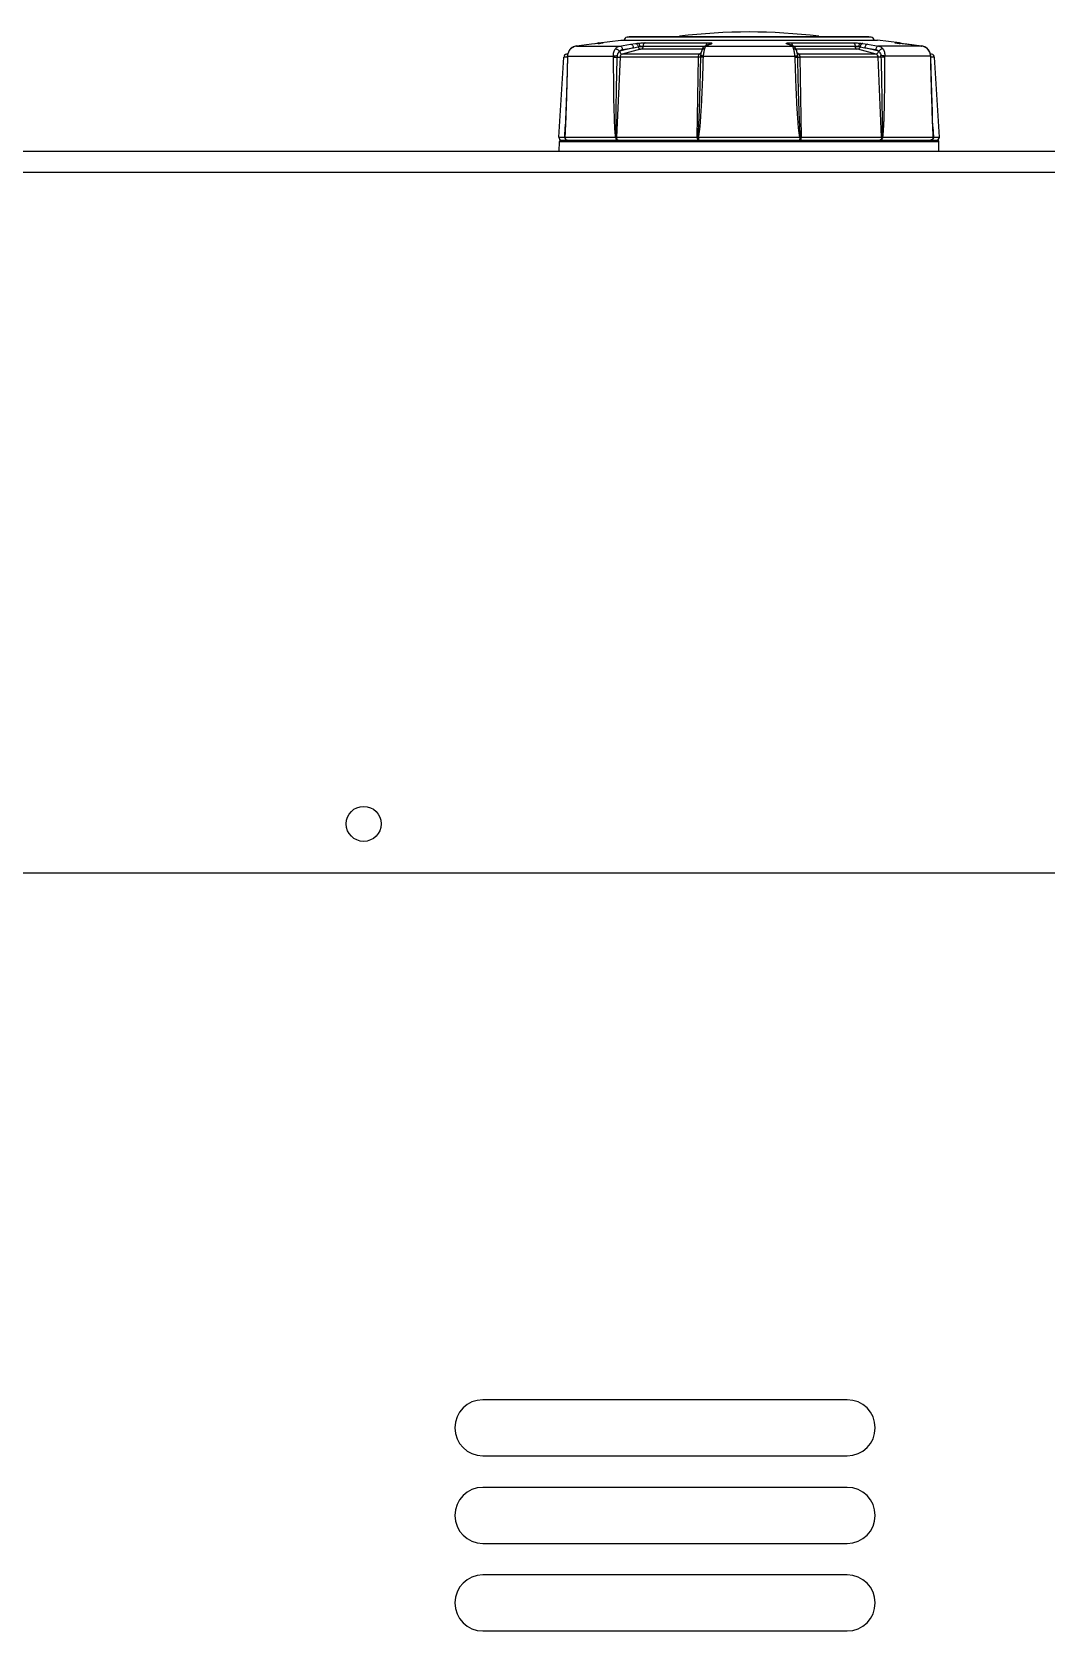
# Model space of a CAD drawing. Header units: millimetres. Extents: x -1686 to 4120, y -1850 to 2563.
# Drawn here: x 193 to 337.8, y 2313.5 to 2541.7 of the extents above; entities that cross this region are included whole.
import ezdxf

# ---------------------------------------------------------------- set-up
doc = ezdxf.new("R2010")
doc.units = ezdxf.units.MM
doc.header["$LTSCALE"] = 65.395
doc.layers.add('ASSI', color=7, linetype='CONTINUOUS')
doc.layers.add('GEOM', color=7, linetype='CONTINUOUS')

msp = doc.modelspace()

# ---------------------------------------------------------------- linework, layer by layer
at = {"layer": 'ASSI', "linetype": 'Continuous'}
for p, q in [((277.97, 2540.94), (278.28, 2540.98)), ((312.79, 2540.94), (312.48, 2540.98))]:
    msp.add_line(p, q, dxfattribs=at)
msp.add_circle((240.38, 2428.66), 2.5, dxfattribs=at)
msp.add_arc((295.38, 2461.68), 80, 82.8664, 97.1336, dxfattribs=at)
at = {"layer": 'GEOM', "linetype": 'Continuous'}
for p, q in [((273.92, 2540.14), (277.08, 2540.5)), ((277.08, 2540.5), (313.68, 2540.5)), ((312.79, 2540.94), (277.97, 2540.94)), ((278.28, 2540.98), (278.41, 2540.99)), ((312.48, 2540.98), (278.28, 2540.98)), ((312.35, 2540.99), (278.41, 2540.99)), ((312.48, 2540.98), (312.35, 2540.99)), ((316.84, 2540.14), (313.68, 2540.5)), ((268.23, 2526.68), (268.93, 2538.07)), ((269.44, 2538.07), (268.93, 2538.07)), ((269.34, 2538.53), (269.51, 2538.56)), ((269.5, 2538.53), (269.34, 2538.53)), ((269.45, 2538.1), (269.4, 2536.24)), ((269.46, 2538.07), (269.44, 2538.08)), ((269.45, 2538.27), (269.45, 2538.23)), ((269.47, 2538.25), (269.45, 2538.27)), ((269.45, 2538.23), (269.45, 2538.1)), ((269.47, 2538.25), (276.03, 2538.25)), ((269.9, 2539.26), (269.77, 2539.11)), ((270.12, 2539.45), (269.9, 2539.26)), ((269.92, 2539.27), (269.9, 2539.26)), ((270.3, 2539.53), (270.12, 2539.44)), ((272.89, 2539.93), (270.75, 2539.68)), ((272.89, 2539.93), (270.75, 2539.68)), ((270.75, 2539.68), (270.75, 2539.68)), ((270.75, 2539.68), (276.9, 2539.68)), ((273.93, 2540.05), (272.89, 2539.93)), ((273.83, 2540.03), (272.89, 2539.93)), ((272.89, 2539.93), (272.89, 2539.93)), ((273.83, 2540.03), (273.83, 2540.03)), ((273.92, 2540.14), (274.53, 2540.14)), ((274.17, 2540.08), (273.93, 2540.05)), ((274.26, 2540.09), (274.17, 2540.08)), ((274.25, 2540.09), (274.23, 2540.08)), ((274.25, 2540.09), (274.23, 2540.08)), ((274.47, 2540.12), (274.46, 2540.12)), ((274.47, 2540.12), (274.48, 2540.12)), ((276.96, 2538.07), (276.47, 2526.68)), ((276.9, 2539.68), (278.47, 2539.93)), ((278.86, 2539.43), (276.92, 2538.92)), ((288.15, 2538.07), (276.96, 2538.07)), ((279.87, 2539.21), (277.25, 2538.53)), ((288.25, 2538.53), (277.25, 2538.53)), ((277.3, 2539.18), (278.86, 2539.43)), ((278.47, 2539.93), (279.16, 2540.03)), ((278.86, 2539.43), (279.54, 2539.58)), ((288.68, 2539.23), (280.01, 2539.23)), ((280.24, 2539.68), (280.24, 2539.6)), ((280.24, 2539.68), (289.13, 2539.68)), ((288.98, 2539.6), (280.24, 2539.6)), ((280.55, 2540.14), (289.36, 2540.14)), ((287.97, 2526.68), (288.15, 2538.07)), ((288.25, 2538.53), (288.41, 2538.63)), ((288.41, 2538.63), (288.43, 2538.65)), ((288.43, 2538.65), (288.48, 2538.69)), ((288.49, 2538.52), (288.45, 2538.32)), ((288.47, 2538.59), (288.47, 2538.59)), ((288.48, 2538.69), (288.54, 2538.73)), ((288.51, 2538.64), (288.49, 2538.52)), ((288.49, 2538.52), (288.49, 2538.52)), ((288.61, 2539.04), (288.61, 2539.04)), ((288.82, 2538.25), (301.94, 2538.25)), ((289.69, 2539.92), (289.05, 2539.64)), ((289.23, 2539.68), (289.05, 2539.64)), ((289.52, 2539.8), (289.23, 2539.68)), ((289.23, 2539.68), (301.53, 2539.68)), ((289.63, 2539.85), (289.52, 2539.8)), ((289.8, 2539.93), (289.62, 2539.89)), ((289.8, 2539.93), (289.63, 2539.85)), ((289.86, 2540), (289.69, 2539.92)), ((290.05, 2540.03), (289.86, 2540)), ((300.71, 2540.03), (300.89, 2540)), ((301.07, 2539.92), (300.89, 2540)), ((300.89, 2540), (300.89, 2540)), ((300.96, 2539.93), (301.14, 2539.89)), ((301.13, 2539.85), (300.96, 2539.93)), ((301.71, 2539.64), (301.07, 2539.92)), ((301.24, 2539.8), (301.13, 2539.85)), ((301.53, 2539.68), (301.24, 2539.8)), ((301.39, 2540.14), (310.21, 2540.14)), ((301.53, 2539.68), (301.71, 2539.64)), ((301.63, 2539.68), (310.52, 2539.68)), ((301.71, 2539.64), (301.71, 2539.64)), ((310.52, 2539.6), (301.78, 2539.6)), ((310.75, 2539.23), (302.08, 2539.23)), ((302.15, 2539.04), (302.15, 2539.04)), ((302.22, 2538.73), (302.26, 2538.7)), ((302.24, 2538.64), (302.23, 2538.66)), ((302.29, 2538.59), (302.24, 2538.64)), ((302.27, 2538.52), (302.25, 2538.63)), ((302.26, 2538.7), (302.33, 2538.65)), ((302.27, 2538.52), (302.27, 2538.52)), ((302.31, 2538.32), (302.27, 2538.52)), ((302.29, 2538.59), (302.29, 2538.59)), ((302.33, 2538.65), (302.35, 2538.64)), ((302.35, 2538.64), (302.5, 2538.53)), ((313.51, 2538.53), (302.5, 2538.53)), ((302.6, 2538.07), (302.79, 2526.68)), ((313.8, 2538.07), (302.6, 2538.07)), ((310.52, 2539.6), (310.52, 2539.68)), ((313.51, 2538.53), (310.89, 2539.21)), ((311.21, 2539.58), (311.9, 2539.43)), ((311.6, 2540.03), (312.29, 2539.93)), ((313.84, 2538.92), (311.9, 2539.43)), ((311.9, 2539.43), (313.46, 2539.18)), ((312.29, 2539.93), (313.86, 2539.68)), ((314.29, 2526.68), (313.8, 2538.07)), ((320, 2539.68), (313.86, 2539.68)), ((321.29, 2538.25), (314.73, 2538.25)), ((316.22, 2540.14), (316.84, 2540.14)), ((316.3, 2540.12), (316.28, 2540.12)), ((316.33, 2540.11), (316.3, 2540.12)), ((316.37, 2540.11), (316.33, 2540.11)), ((316.44, 2540.1), (316.37, 2540.11)), ((316.53, 2540.08), (316.44, 2540.1)), ((316.51, 2540.09), (316.53, 2540.08)), ((316.52, 2540.08), (316.51, 2540.09)), ((316.6, 2540.07), (316.53, 2540.08)), ((316.93, 2540.03), (316.93, 2540.03)), ((317.87, 2539.93), (316.93, 2540.03)), ((317.87, 2539.93), (317.87, 2539.93)), ((320, 2539.68), (317.87, 2539.93)), ((320, 2539.68), (320.01, 2539.68)), ((320.84, 2539.27), (320.86, 2539.26)), ((321, 2539.1), (320.86, 2539.26)), ((321.17, 2538.81), (321.17, 2538.81)), ((321.25, 2538.56), (321.22, 2538.64)), ((321.42, 2538.53), (321.25, 2538.56)), ((321.42, 2538.53), (321.26, 2538.53)), ((321.29, 2538.25), (321.31, 2538.27)), ((321.3, 2538.07), (321.31, 2538.08)), ((321.31, 2538.22), (321.31, 2538.27)), ((321.31, 2538.08), (321.31, 2538.22)), ((321.83, 2538.07), (321.31, 2538.07)), ((322.53, 2526.68), (321.83, 2538.07)), ((268.23, 2526.68), (269.06, 2526.68)), ((269.06, 2526.68), (269.14, 2528.12)), ((269.08, 2526.66), (276.33, 2526.66)), ((276.47, 2526.68), (287.97, 2526.68)), ((288.13, 2526.66), (302.63, 2526.66)), ((302.79, 2526.68), (314.29, 2526.68)), ((314.42, 2526.66), (321.67, 2526.66)), ((321.61, 2528.12), (321.7, 2526.68)), ((321.7, 2526.68), (322.53, 2526.68)), ((661.16, 2524.6), (189.6, 2524.6)), ((268.27, 2524.6), (268.3, 2526.06)), ((268.3, 2526.06), (322.46, 2526.06)), ((268.5, 2526.26), (322.26, 2526.26)), ((322.48, 2524.6), (322.46, 2526.06)), ((661.16, 2521.62), (189.6, 2521.62)), ((67.22, 2421.66), (783.54, 2421.66)), ((309.38, 2346.46), (257.38, 2346.46)), ((257.38, 2338.46), (309.38, 2338.46)), ((309.38, 2333.96), (257.38, 2333.96)), ((257.38, 2325.96), (309.38, 2325.96)), ((309.38, 2321.46), (257.38, 2321.46)), ((257.38, 2313.46), (309.38, 2313.46))]:
    msp.add_line(p, q, dxfattribs=at)
for points in [[(269.77, 2539.11), (269.59, 2538.81), (269.48, 2538.49), (269.45, 2538.27)], [(269.67, 2538.95), (269.59, 2538.8), (269.54, 2538.64)], [(270.75, 2539.68), (270.49, 2539.62), (270.12, 2539.45)], [(274.39, 2540.11), (274.33, 2540.1), (274.26, 2540.09)], [(274.48, 2540.12), (274.48, 2540.12), (274.47, 2540.12), (274.44, 2540.11), (274.39, 2540.11)], [(288.52, 2538.65), (288.48, 2538.61), (288.47, 2538.59)], [(288.61, 2539.04), (288.57, 2538.89), (288.51, 2538.64)], [(288.52, 2538.63), (288.53, 2538.65), (288.52, 2538.65)], [(289.05, 2539.64), (288.88, 2539.54), (288.75, 2539.38), (288.66, 2539.2), (288.61, 2539.04)], [(302.15, 2539.04), (302.1, 2539.19), (302.01, 2539.38), (301.89, 2539.53), (301.71, 2539.64)], [(302.25, 2538.63), (302.19, 2538.89), (302.15, 2539.04)], [(320.01, 2539.68), (316.84, 2540.04), (316.6, 2540.07)], [(320.84, 2539.28), (320.65, 2539.44), (320.28, 2539.62), (320.01, 2539.68)], [(320.86, 2539.26), (320.64, 2539.45), (320.46, 2539.53)], [(321.17, 2538.81), (320.99, 2539.11), (320.86, 2539.26)], [(321.31, 2538.27), (321.28, 2538.48), (321.17, 2538.8), (321, 2539.1)], [(321.67, 2527.03), (321.62, 2527.93), (321.57, 2529.12), (321.53, 2530.33), (321.49, 2531.62), (321.45, 2533.01), (321.41, 2534.53), (321.36, 2536.24), (321.31, 2538.08)], [(269.4, 2536.24), (269.35, 2534.54), (269.31, 2533.01), (269.27, 2531.62), (269.23, 2530.34), (269.18, 2529.12), (269.14, 2527.93), (269.09, 2527.03)]]:
    msp.add_lwpolyline(points, dxfattribs=at)
for centre, radius, start, end in [((278.03, 2540.44), 0.5, 97, 173.8665), ((312.73, 2540.44), 0.5, 6.1335, 83), ((269.43, 2538.03), 0.5, 100.5, 176.5), ((273.25, 2537.98), 3.78, 177.3126, 178.5793), ((270.97, 2538.17), 1.5, 176.4608, 177.2024), ((274.51, 2537.92), 5.05, 176.2715, 177.2923), ((270.98, 2538.22), 1.49, 135.3886, 136.0392), ((270.94, 2538.26), 1.43, 122.8366, 135.3918), ((270.92, 2538.29), 1.4, 109.0707, 122.796), ((270.91, 2538.31), 1.38, 96.6125, 109.0187), ((273.98, 2539.65), 0.5, 96.339, 132.3729), ((271, 2564.64), 24.77, 276.5501, 277.0696), ((271.99, 2556.75), 16.81, 277.0371, 277.662), ((274.59, 2539.67), 0.476, 96.582, 109.1746), ((278.49, 2538.02), 1.94, 171.1461, 178.2413), ((277.04, 2538.46), 0.477, 104.687, 107.496), ((280.34, 2586.4), 46.8, 269.2737, 269.8709), ((288.26, 2538.89), 0.361, 293.3967, 302.8776), ((290.66, 2538.04), 2.22, 172.701, 178.8839), ((288.26, 2538.89), 0.362, 302.8758, 305.6098), ((276.28, 2571.44), 34.29, 293.22, 293.4477), ((276.6, 2570.71), 33.5, 293.4491, 293.6811), ((314.16, 2570.71), 33.5, 246.3189, 246.5509), ((314.48, 2571.44), 34.29, 246.5523, 246.78), ((302.5, 2538.89), 0.362, 234.3906, 237.3393), ((302.5, 2538.89), 0.36, 237.3375, 246.6044), ((300.11, 2538.04), 2.21, 1.1093, 7.3062), ((310.35, 2594.38), 54.78, 270.1727, 270.6829), ((313.72, 2538.46), 0.477, 72.5045, 75.3145), ((312.27, 2538.02), 1.93, 1.7515, 8.862), ((316.17, 2539.67), 0.476, 70.8506, 83.4182), ((318.77, 2556.77), 16.83, 262.3474, 262.7373), ((319.8, 2565.03), 25.16, 262.7731, 263.4402), ((316.78, 2539.65), 0.5, 47.6271, 83.661), ((319.84, 2538.31), 1.38, 70.7112, 83.3865), ((319.84, 2538.29), 1.4, 56.9827, 70.6584), ((319.82, 2538.26), 1.43, 44.6086, 56.9445), ((319.77, 2538.22), 1.5, 43.9553, 44.6058), ((319.79, 2538.17), 1.5, 2.798, 3.5434), ((316.18, 2537.92), 5.11, 2.757, 3.7233), ((317.51, 2537.98), 3.79, 1.4209, 2.7431), ((321.33, 2538.03), 0.5, 3.5, 79.5), ((268.63, 2526.66), 0.4, 176.5, 270), ((221.76, 2529.76), 47.41, 356.2749, 356.6463), ((276.47, 2522.37), 4.31, 90.0975, 90.8485), ((287.97, 2521.21), 5.47, 89.2508, 89.9608), ((289.89, 2536.47), 9.96, 259.2993, 259.8157), ((300.89, 2536.32), 9.81, 280.18, 280.7042), ((302.79, 2521.21), 5.47, 90.0395, 90.7491), ((314.29, 2522.37), 4.31, 89.1514, 89.9029), ((369, 2529.76), 47.42, 183.3537, 183.725), ((322.13, 2526.66), 0.4, 270, 3.5), ((268.5, 2526.06), 0.2, 90, 179.16), ((269.47, 2526.62), 0.369, 266.1248, 269.9928), ((276.63, 2526.38), 0.122, 263.6083, 269.9812), ((276.76, 2526.49), 0.238, 238.2278, 239.9982), ((314, 2526.49), 0.238, 300.0018, 301.7723), ((314.13, 2526.38), 0.122, 270.0198, 276.3934), ((321.29, 2526.62), 0.369, 270.0072, 273.8752), ((322.26, 2526.06), 0.2, 0.84, 90), ((257.38, 2342.46), 4, 90, 270), ((309.38, 2342.46), 4, 270, 90), ((257.38, 2329.96), 4, 90, 270), ((309.38, 2329.96), 4, 270, 90), ((257.38, 2317.46), 4, 90, 270), ((309.38, 2317.46), 4, 270, 90)]:
    msp.add_arc(centre, radius, start, end, dxfattribs=at)
for points, knots in [([(269.46, 2538.07), (269.44, 2537.17), (269.4, 2535.35), (269.32, 2532.63), (269.25, 2530.37), (269.18, 2528.56), (269.14, 2527.66), (269.12, 2527.21)], [0, 0, 0, 0, 0.250268, 0.500476, 0.750544, 0.87544, 1, 1, 1, 1]), ([(269.91, 2539.26), (269.78, 2539.13), (269.57, 2538.81), (269.48, 2538.45), (269.47, 2538.27)], [0, 0, 0, 0, 0.498775, 1, 1, 1, 1]), ([(274.41, 2540.11), (274.4, 2540.11), (274.35, 2540.1), (274.29, 2540.09), (274.25, 2540.09)], [0, 0, 0, 0, 0.219655, 1, 1, 1, 1]), ([(274.53, 2540.14), (274.54, 2540.14), (274.55, 2540.14), (274.56, 2540.14), (274.56, 2540.14), (274.56, 2540.14), (274.56, 2540.14), (274.55, 2540.13), (274.53, 2540.13), (274.48, 2540.12), (274.44, 2540.11), (274.41, 2540.11)], [0, 0, 0, 0, 0.10285, 0.153298, 0.161662, 0.174073, 0.198759, 0.236512, 0.35136, 0.518054, 1, 1, 1, 1]), ([(276.03, 2538.25), (276.02, 2538.43), (276.04, 2538.79), (276.19, 2539.13), (276.29, 2539.27)], [0, 0, 0, 0, 0.518698, 1, 1, 1, 1]), ([(276.03, 2538.25), (276.11, 2538.27), (276.3, 2538.3), (276.48, 2538.31), (276.58, 2538.32)], [0, 0, 0, 0, 0.469986, 1, 1, 1, 1]), ([(276.04, 2538.07), (276.08, 2538.08), (276.25, 2538.08), (276.42, 2538.08), (276.55, 2538.08)], [0, 0, 0, 0, 0.21354, 1, 1, 1, 1]), ([(276.33, 2526.66), (276.3, 2526.9), (276.26, 2527.37), (276.21, 2528.08), (276.18, 2528.79), (276.15, 2529.74), (276.11, 2530.93), (276.08, 2532.36), (276.06, 2533.79), (276.05, 2535.69), (276.04, 2537.12), (276.04, 2538.07)], [0, 0, 0, 0, 0.062088, 0.124439, 0.186872, 0.249349, 0.374371, 0.499448, 0.624558, 0.74969, 1, 1, 1, 1]), ([(276.29, 2539.27), (276.37, 2539.38), (276.55, 2539.56), (276.79, 2539.66), (276.9, 2539.68)], [0, 0, 0, 0, 0.525725, 1, 1, 1, 1]), ([(276.29, 2539.27), (276.34, 2539.27), (276.45, 2539.25), (276.67, 2539.15), (276.82, 2539.02), (276.89, 2538.91)], [0, 0, 0, 0, 0.216987, 0.475007, 1, 1, 1, 1]), ([(276.41, 2526.68), (276.4, 2526.92), (276.39, 2527.39), (276.39, 2528.34), (276.4, 2529.53), (276.41, 2530.95), (276.44, 2532.85), (276.49, 2535.23), (276.53, 2537.13), (276.55, 2538.08)], [0, 0, 0, 0, 0.06237, 0.124817, 0.249778, 0.374779, 0.499801, 0.749884, 1, 1, 1, 1]), ([(276.55, 2538.08), (276.59, 2538.08), (276.72, 2538.07), (276.86, 2538.07), (276.96, 2538.07)], [0, 0, 0, 0, 0.264406, 1, 1, 1, 1]), ([(276.58, 2538.32), (276.59, 2538.38), (276.64, 2538.6), (276.76, 2538.81), (276.89, 2538.91)], [0, 0, 0, 0, 0.274819, 1, 1, 1, 1]), ([(276.89, 2538.91), (276.94, 2538.98), (277.06, 2539.11), (277.22, 2539.17), (277.3, 2539.18)], [0, 0, 0, 0, 0.526322, 1, 1, 1, 1]), ([(276.9, 2539.68), (276.95, 2539.68), (277.05, 2539.65), (277.18, 2539.54), (277.26, 2539.37), (277.29, 2539.25), (277.3, 2539.18)], [0, 0, 0, 0, 0.208918, 0.44739, 0.716074, 1, 1, 1, 1]), ([(276.92, 2538.92), (276.92, 2538.87), (276.95, 2538.77), (277.04, 2538.61), (277.17, 2538.53), (277.25, 2538.53)], [0, 0, 0, 0, 0.283818, 0.555881, 1, 1, 1, 1]), ([(277.25, 2538.53), (277.17, 2538.51), (277.01, 2538.36), (276.96, 2538.17), (276.96, 2538.07)], [0, 0, 0, 0, 0.45173, 1, 1, 1, 1]), ([(278.47, 2539.93), (278.51, 2539.93), (278.62, 2539.9), (278.74, 2539.78), (278.83, 2539.62), (278.85, 2539.49), (278.86, 2539.43)], [0, 0, 0, 0, 0.208913, 0.44738, 0.716066, 1, 1, 1, 1]), ([(279.16, 2540.03), (279.19, 2540.04), (279.32, 2540.06), (279.46, 2540.08), (279.57, 2540.09)], [0, 0, 0, 0, 0.221333, 1, 1, 1, 1]), ([(279.16, 2540.03), (279.2, 2540.03), (279.3, 2540.01), (279.42, 2539.9), (279.51, 2539.75), (279.54, 2539.64), (279.54, 2539.58)], [0, 0, 0, 0, 0.209316, 0.446873, 0.714616, 1, 1, 1, 1]), ([(279.54, 2539.58), (279.56, 2539.58), (279.63, 2539.59), (279.7, 2539.6), (279.75, 2539.6)], [0, 0, 0, 0, 0.221368, 1, 1, 1, 1]), ([(279.54, 2539.58), (279.55, 2539.53), (279.58, 2539.44), (279.68, 2539.29), (279.8, 2539.21), (279.87, 2539.21)], [0, 0, 0, 0, 0.284939, 0.55567, 1, 1, 1, 1]), ([(279.57, 2540.09), (279.74, 2540.1), (280.07, 2540.13), (280.4, 2540.14), (280.55, 2540.14)], [0, 0, 0, 0, 0.532271, 1, 1, 1, 1]), ([(279.57, 2540.09), (279.59, 2540.08), (279.64, 2540.03), (279.71, 2539.87), (279.74, 2539.72), (279.75, 2539.6)], [0, 0, 0, 0, 0.133284, 0.356551, 1, 1, 1, 1]), ([(279.75, 2539.6), (279.84, 2539.63), (280, 2539.66), (280.16, 2539.68), (280.24, 2539.68)], [0, 0, 0, 0, 0.531491, 1, 1, 1, 1]), ([(280.01, 2539.23), (280, 2539.23), (279.96, 2539.23), (279.91, 2539.22), (279.87, 2539.21)], [0, 0, 0, 0, 0.232407, 1, 1, 1, 1]), ([(280.24, 2539.6), (280.24, 2539.52), (280.2, 2539.37), (280.08, 2539.25), (280.01, 2539.23)], [0, 0, 0, 0, 0.552798, 1, 1, 1, 1]), ([(280.55, 2540.14), (280.51, 2540.14), (280.42, 2540.1), (280.33, 2539.99), (280.26, 2539.85), (280.24, 2539.74), (280.24, 2539.68)], [0, 0, 0, 0, 0.20971, 0.446411, 0.713162, 1, 1, 1, 1]), ([(288.44, 2538.08), (288.42, 2537.13), (288.38, 2535.23), (288.31, 2532.85), (288.26, 2530.95), (288.2, 2529.53), (288.15, 2528.34), (288.1, 2527.39), (288.07, 2526.92), (288.04, 2526.68)], [0, 0, 0, 0, 0.249972, 0.499954, 0.624952, 0.749955, 0.874968, 0.937481, 1, 1, 1, 1]), ([(288.8, 2538.07), (288.78, 2537.12), (288.74, 2535.69), (288.67, 2533.79), (288.6, 2532.36), (288.53, 2530.93), (288.46, 2529.74), (288.39, 2528.79), (288.33, 2528.08), (288.25, 2527.37), (288.18, 2526.9), (288.13, 2526.66)], [0, 0, 0, 0, 0.250001, 0.375004, 0.50001, 0.625017, 0.750025, 0.81253, 0.875034, 0.937534, 1, 1, 1, 1]), ([(288.15, 2538.07), (288.15, 2538.12), (288.16, 2538.22), (288.18, 2538.36), (288.21, 2538.46), (288.24, 2538.51), (288.25, 2538.53)], [0, 0, 0, 0, 0.335952, 0.63126, 0.857713, 1, 1, 1, 1]), ([(288.44, 2538.08), (288.42, 2538.08), (288.39, 2538.07), (288.3, 2538.07), (288.21, 2538.07), (288.15, 2538.07)], [0, 0, 0, 0, 0.130387, 0.351894, 1, 1, 1, 1]), ([(288.8, 2538.07), (288.72, 2538.08), (288.6, 2538.08), (288.48, 2538.08), (288.44, 2538.08)], [0, 0, 0, 0, 0.649403, 1, 1, 1, 1]), ([(288.82, 2538.25), (288.74, 2538.26), (288.63, 2538.28), (288.51, 2538.31), (288.47, 2538.31), (288.45, 2538.32)], [0, 0, 0, 0, 0.672206, 0.889603, 1, 1, 1, 1]), ([(289.01, 2539.27), (288.96, 2539.27), (288.87, 2539.26), (288.75, 2539.22), (288.66, 2539.14), (288.62, 2539.08), (288.61, 2539.04)], [0, 0, 0, 0, 0.288104, 0.550601, 0.784654, 1, 1, 1, 1]), ([(289.01, 2539.27), (288.97, 2539.12), (288.9, 2538.78), (288.84, 2538.43), (288.82, 2538.25)], [0, 0, 0, 0, 0.461552, 1, 1, 1, 1]), ([(289.08, 2539.47), (289.07, 2539.46), (289.05, 2539.39), (289.03, 2539.32), (289.01, 2539.27)], [0, 0, 0, 0, 0.227568, 1, 1, 1, 1]), ([(289.14, 2539.6), (289.14, 2539.59), (289.11, 2539.55), (289.09, 2539.5), (289.08, 2539.47)], [0, 0, 0, 0, 0.222718, 1, 1, 1, 1]), ([(289.23, 2539.68), (289.22, 2539.68), (289.19, 2539.66), (289.16, 2539.62), (289.14, 2539.6)], [0, 0, 0, 0, 0.210871, 1, 1, 1, 1]), ([(289.36, 2540.14), (289.35, 2540.14), (289.31, 2540.09), (289.26, 2539.95), (289.25, 2539.82), (289.24, 2539.73)], [0, 0, 0, 0, 0.138503, 0.359386, 1, 1, 1, 1]), ([(289.36, 2540.14), (289.44, 2540.14), (289.59, 2540.14), (289.79, 2540.13), (289.94, 2540.11), (290.03, 2540.1), (290.06, 2540.09)], [0, 0, 0, 0, 0.34572, 0.639475, 0.861853, 1, 1, 1, 1]), ([(290.06, 2540.09), (290.06, 2540.08), (290.08, 2540.08), (290.09, 2540.05), (290.06, 2540.04), (290.05, 2540.03)], [0, 0, 0, 0, 0.300296, 0.477964, 1, 1, 1, 1]), ([(300.71, 2540.03), (300.69, 2540.04), (300.67, 2540.05), (300.68, 2540.08), (300.69, 2540.08), (300.7, 2540.09)], [0, 0, 0, 0, 0.522042, 0.699407, 1, 1, 1, 1]), ([(300.7, 2540.09), (300.73, 2540.1), (300.81, 2540.11), (300.96, 2540.13), (301.17, 2540.14), (301.31, 2540.14), (301.39, 2540.14)], [0, 0, 0, 0, 0.138154, 0.36053, 0.654278, 1, 1, 1, 1]), ([(301.39, 2540.14), (301.41, 2540.14), (301.45, 2540.09), (301.5, 2539.95), (301.51, 2539.82), (301.52, 2539.73)], [0, 0, 0, 0, 0.138503, 0.359386, 1, 1, 1, 1]), ([(301.61, 2539.61), (301.6, 2539.62), (301.58, 2539.65), (301.55, 2539.67), (301.53, 2539.68)], [0, 0, 0, 0, 0.290254, 1, 1, 1, 1]), ([(301.68, 2539.47), (301.68, 2539.48), (301.66, 2539.53), (301.63, 2539.58), (301.61, 2539.61)], [0, 0, 0, 0, 0.282175, 1, 1, 1, 1]), ([(301.75, 2539.27), (301.74, 2539.29), (301.72, 2539.36), (301.7, 2539.42), (301.68, 2539.47)], [0, 0, 0, 0, 0.271921, 1, 1, 1, 1]), ([(301.75, 2539.27), (301.79, 2539.27), (301.89, 2539.26), (302.01, 2539.22), (302.1, 2539.14), (302.14, 2539.08), (302.15, 2539.04)], [0, 0, 0, 0, 0.288109, 0.550605, 0.784654, 1, 1, 1, 1]), ([(301.94, 2538.25), (301.92, 2538.43), (301.86, 2538.78), (301.79, 2539.12), (301.75, 2539.27)], [0, 0, 0, 0, 0.538452, 1, 1, 1, 1]), ([(301.94, 2538.25), (302.02, 2538.26), (302.13, 2538.28), (302.25, 2538.31), (302.29, 2538.31), (302.31, 2538.32)], [0, 0, 0, 0, 0.672203, 0.889598, 1, 1, 1, 1]), ([(301.96, 2538.07), (302.03, 2538.08), (302.16, 2538.08), (302.28, 2538.08), (302.32, 2538.08)], [0, 0, 0, 0, 0.649454, 1, 1, 1, 1]), ([(302.63, 2526.66), (302.58, 2526.9), (302.51, 2527.37), (302.43, 2528.08), (302.37, 2528.79), (302.3, 2529.74), (302.23, 2530.93), (302.15, 2532.36), (302.09, 2533.79), (302.02, 2535.69), (301.98, 2537.12), (301.96, 2538.07)], [0, 0, 0, 0, 0.062467, 0.124966, 0.18747, 0.249975, 0.374983, 0.49999, 0.624996, 0.749999, 1, 1, 1, 1]), ([(302.72, 2526.68), (302.69, 2526.92), (302.66, 2527.39), (302.61, 2528.34), (302.55, 2529.53), (302.5, 2530.95), (302.44, 2532.85), (302.38, 2535.23), (302.34, 2537.13), (302.32, 2538.08)], [0, 0, 0, 0, 0.062519, 0.125032, 0.250045, 0.375048, 0.500046, 0.750028, 1, 1, 1, 1]), ([(302.32, 2538.08), (302.33, 2538.08), (302.37, 2538.07), (302.46, 2538.07), (302.54, 2538.07), (302.6, 2538.07)], [0, 0, 0, 0, 0.130403, 0.351916, 1, 1, 1, 1]), ([(302.5, 2538.53), (302.52, 2538.51), (302.55, 2538.46), (302.58, 2538.36), (302.6, 2538.22), (302.6, 2538.12), (302.6, 2538.07)], [0, 0, 0, 0, 0.142284, 0.368735, 0.664039, 1, 1, 1, 1]), ([(310.21, 2540.14), (310.25, 2540.14), (310.34, 2540.1), (310.43, 2539.99), (310.5, 2539.85), (310.51, 2539.74), (310.52, 2539.68)], [0, 0, 0, 0, 0.20971, 0.446411, 0.713162, 1, 1, 1, 1]), ([(310.21, 2540.14), (310.36, 2540.14), (310.69, 2540.13), (311.02, 2540.1), (311.19, 2540.09)], [0, 0, 0, 0, 0.467727, 1, 1, 1, 1]), ([(310.52, 2539.68), (310.59, 2539.68), (310.76, 2539.66), (310.92, 2539.63), (311.01, 2539.6)], [0, 0, 0, 0, 0.468508, 1, 1, 1, 1]), ([(310.52, 2539.6), (310.52, 2539.52), (310.56, 2539.37), (310.68, 2539.25), (310.75, 2539.23)], [0, 0, 0, 0, 0.552797, 1, 1, 1, 1]), ([(310.89, 2539.21), (310.88, 2539.22), (310.83, 2539.23), (310.78, 2539.23), (310.75, 2539.23)], [0, 0, 0, 0, 0.228947, 1, 1, 1, 1]), ([(311.21, 2539.58), (311.21, 2539.53), (311.17, 2539.44), (311.08, 2539.29), (310.96, 2539.21), (310.89, 2539.21)], [0, 0, 0, 0, 0.284941, 0.555671, 1, 1, 1, 1]), ([(311.19, 2540.09), (311.17, 2540.08), (311.12, 2540.03), (311.05, 2539.87), (311.02, 2539.72), (311.01, 2539.6)], [0, 0, 0, 0, 0.133273, 0.356543, 1, 1, 1, 1]), ([(311.01, 2539.6), (311.03, 2539.6), (311.1, 2539.59), (311.16, 2539.58), (311.21, 2539.58)], [0, 0, 0, 0, 0.274718, 1, 1, 1, 1]), ([(311.19, 2540.09), (311.23, 2540.08), (311.37, 2540.07), (311.5, 2540.05), (311.6, 2540.03)], [0, 0, 0, 0, 0.274731, 1, 1, 1, 1]), ([(311.6, 2540.03), (311.56, 2540.03), (311.46, 2540.01), (311.34, 2539.9), (311.25, 2539.75), (311.22, 2539.64), (311.21, 2539.58)], [0, 0, 0, 0, 0.209294, 0.446849, 0.714601, 1, 1, 1, 1]), ([(312.29, 2539.93), (312.24, 2539.93), (312.14, 2539.9), (312.02, 2539.78), (311.93, 2539.62), (311.9, 2539.49), (311.9, 2539.43)], [0, 0, 0, 0, 0.208913, 0.44738, 0.716066, 1, 1, 1, 1]), ([(313.86, 2539.68), (313.81, 2539.68), (313.7, 2539.65), (313.58, 2539.54), (313.49, 2539.37), (313.47, 2539.25), (313.46, 2539.18)], [0, 0, 0, 0, 0.208918, 0.447389, 0.716072, 1, 1, 1, 1]), ([(313.46, 2539.18), (313.54, 2539.17), (313.7, 2539.11), (313.81, 2538.98), (313.87, 2538.91)], [0, 0, 0, 0, 0.473678, 1, 1, 1, 1]), ([(313.84, 2538.92), (313.84, 2538.87), (313.81, 2538.77), (313.72, 2538.61), (313.59, 2538.53), (313.51, 2538.53)], [0, 0, 0, 0, 0.283818, 0.555881, 1, 1, 1, 1]), ([(313.8, 2538.07), (313.8, 2538.17), (313.75, 2538.36), (313.59, 2538.51), (313.51, 2538.53)], [0, 0, 0, 0, 0.548265, 1, 1, 1, 1]), ([(314.2, 2538.08), (314.17, 2538.08), (314.03, 2538.07), (313.9, 2538.07), (313.8, 2538.07)], [0, 0, 0, 0, 0.264401, 1, 1, 1, 1]), ([(313.86, 2539.68), (313.97, 2539.66), (314.21, 2539.56), (314.39, 2539.38), (314.47, 2539.27)], [0, 0, 0, 0, 0.474275, 1, 1, 1, 1]), ([(314.47, 2539.27), (314.42, 2539.27), (314.3, 2539.25), (314.09, 2539.15), (313.94, 2539.02), (313.87, 2538.91)], [0, 0, 0, 0, 0.21699, 0.475011, 1, 1, 1, 1]), ([(313.87, 2538.91), (313.91, 2538.88), (314.07, 2538.72), (314.16, 2538.49), (314.18, 2538.32)], [0, 0, 0, 0, 0.23013, 1, 1, 1, 1]), ([(314.73, 2538.25), (314.64, 2538.27), (314.46, 2538.3), (314.28, 2538.31), (314.18, 2538.32)], [0, 0, 0, 0, 0.469984, 1, 1, 1, 1]), ([(314.2, 2538.08), (314.23, 2537.13), (314.27, 2535.23), (314.31, 2532.85), (314.34, 2530.95), (314.36, 2529.53), (314.37, 2528.34), (314.37, 2527.39), (314.36, 2526.92), (314.35, 2526.68)], [0, 0, 0, 0, 0.250116, 0.500199, 0.625221, 0.750222, 0.875183, 0.93763, 1, 1, 1, 1]), ([(314.72, 2538.07), (314.68, 2538.08), (314.51, 2538.08), (314.34, 2538.08), (314.2, 2538.08)], [0, 0, 0, 0, 0.213536, 1, 1, 1, 1]), ([(314.72, 2538.07), (314.72, 2537.12), (314.71, 2535.69), (314.69, 2533.79), (314.67, 2532.36), (314.65, 2530.93), (314.61, 2529.74), (314.58, 2528.79), (314.54, 2528.08), (314.5, 2527.37), (314.46, 2526.9), (314.42, 2526.66)], [0, 0, 0, 0, 0.25031, 0.375442, 0.500552, 0.625629, 0.750651, 0.813128, 0.875561, 0.937912, 1, 1, 1, 1]), ([(314.47, 2539.27), (314.57, 2539.13), (314.72, 2538.79), (314.74, 2538.43), (314.73, 2538.25)], [0, 0, 0, 0, 0.481303, 1, 1, 1, 1]), ([(316.34, 2540.11), (316.32, 2540.11), (316.28, 2540.12), (316.23, 2540.13), (316.21, 2540.13), (316.2, 2540.14), (316.2, 2540.14), (316.2, 2540.14), (316.2, 2540.14), (316.21, 2540.14), (316.22, 2540.14), (316.22, 2540.14)], [0, 0, 0, 0, 0.48193, 0.648654, 0.763544, 0.801318, 0.826024, 0.838448, 0.8468, 0.897207, 1, 1, 1, 1]), ([(316.51, 2540.09), (316.5, 2540.09), (316.44, 2540.1), (316.38, 2540.1), (316.34, 2540.11)], [0, 0, 0, 0, 0.278952, 1, 1, 1, 1]), ([(321.29, 2538.27), (321.27, 2538.45), (321.18, 2538.81), (320.98, 2539.13), (320.85, 2539.26)], [0, 0, 0, 0, 0.501227, 1, 1, 1, 1]), ([(321.64, 2527.18), (321.62, 2527.64), (321.58, 2528.54), (321.51, 2530.35), (321.44, 2532.62), (321.36, 2535.35), (321.32, 2537.17), (321.3, 2538.07)], [0, 0, 0, 0, 0.124552, 0.249447, 0.499517, 0.749729, 1, 1, 1, 1]), ([(269.06, 2526.68), (269.06, 2526.68), (269.06, 2526.68), (269.07, 2526.68), (269.07, 2526.68)], [0, 0, 0, 0, 0.358439, 1, 1, 1, 1]), ([(269.06, 2526.68), (269.06, 2526.63), (269.07, 2526.52), (269.16, 2526.37), (269.29, 2526.28), (269.39, 2526.26), (269.45, 2526.26)], [0, 0, 0, 0, 0.253542, 0.505147, 0.753699, 1, 1, 1, 1]), ([(269.07, 2526.68), (269.07, 2526.68), (269.07, 2526.67), (269.08, 2526.67), (269.08, 2526.66)], [0, 0, 0, 0, 0.202388, 1, 1, 1, 1]), ([(269.07, 2526.68), (269.07, 2526.6), (269.11, 2526.43), (269.24, 2526.32), (269.31, 2526.29)], [0, 0, 0, 0, 0.500361, 1, 1, 1, 1]), ([(269.08, 2526.66), (269.08, 2526.56), (269.15, 2526.36), (269.35, 2526.26), (269.45, 2526.26)], [0, 0, 0, 0, 0.505498, 1, 1, 1, 1]), ([(276.33, 2526.66), (276.34, 2526.66), (276.36, 2526.67), (276.39, 2526.68), (276.41, 2526.68)], [0, 0, 0, 0, 0.235744, 1, 1, 1, 1]), ([(276.33, 2526.66), (276.33, 2526.61), (276.35, 2526.51), (276.4, 2526.38), (276.5, 2526.28), (276.58, 2526.26), (276.62, 2526.26)], [0, 0, 0, 0, 0.288695, 0.556836, 0.791847, 1, 1, 1, 1]), ([(276.41, 2526.68), (276.41, 2526.63), (276.41, 2526.53), (276.46, 2526.37), (276.55, 2526.26), (276.62, 2526.26)], [0, 0, 0, 0, 0.310017, 0.593317, 1, 1, 1, 1]), ([(276.47, 2526.68), (276.46, 2526.64), (276.47, 2526.5), (276.54, 2526.34), (276.63, 2526.29)], [0, 0, 0, 0, 0.279091, 1, 1, 1, 1]), ([(287.97, 2526.68), (287.97, 2526.58), (287.98, 2526.46), (288.02, 2526.33), (288.04, 2526.29), (288.06, 2526.26), (288.08, 2526.26)], [0, 0, 0, 0, 0.660034, 0.783004, 0.880433, 1, 1, 1, 1]), ([(288.04, 2526.68), (288.04, 2526.6), (288.05, 2526.46), (288.11, 2526.33), (288.15, 2526.29)], [0, 0, 0, 0, 0.57048, 1, 1, 1, 1]), ([(288.13, 2526.66), (288.13, 2526.59), (288.14, 2526.48), (288.16, 2526.36), (288.18, 2526.31), (288.19, 2526.29)], [0, 0, 0, 0, 0.588096, 0.82492, 1, 1, 1, 1]), ([(302.63, 2526.66), (302.63, 2526.59), (302.62, 2526.48), (302.6, 2526.36), (302.58, 2526.31), (302.56, 2526.29)], [0, 0, 0, 0, 0.588096, 0.82492, 1, 1, 1, 1]), ([(302.72, 2526.68), (302.72, 2526.6), (302.71, 2526.46), (302.65, 2526.33), (302.61, 2526.29)], [0, 0, 0, 0, 0.570481, 1, 1, 1, 1]), ([(302.79, 2526.68), (302.79, 2526.58), (302.78, 2526.46), (302.74, 2526.33), (302.72, 2526.29), (302.69, 2526.26), (302.68, 2526.26)], [0, 0, 0, 0, 0.660034, 0.783004, 0.880433, 1, 1, 1, 1]), ([(314.29, 2526.68), (314.3, 2526.64), (314.29, 2526.5), (314.22, 2526.34), (314.13, 2526.29)], [0, 0, 0, 0, 0.279091, 1, 1, 1, 1]), ([(314.35, 2526.68), (314.35, 2526.63), (314.34, 2526.53), (314.3, 2526.37), (314.21, 2526.26), (314.14, 2526.26)], [0, 0, 0, 0, 0.310015, 0.593315, 1, 1, 1, 1]), ([(314.42, 2526.66), (314.42, 2526.61), (314.41, 2526.51), (314.35, 2526.38), (314.26, 2526.28), (314.18, 2526.26), (314.14, 2526.26)], [0, 0, 0, 0, 0.288695, 0.556836, 0.791847, 1, 1, 1, 1]), ([(314.35, 2526.68), (314.36, 2526.68), (314.38, 2526.67), (314.41, 2526.67), (314.42, 2526.66)], [0, 0, 0, 0, 0.263638, 1, 1, 1, 1]), ([(321.7, 2526.68), (321.7, 2526.63), (321.69, 2526.52), (321.6, 2526.37), (321.47, 2526.28), (321.37, 2526.26), (321.31, 2526.26)], [0, 0, 0, 0, 0.253542, 0.505147, 0.753699, 1, 1, 1, 1]), ([(321.67, 2526.66), (321.68, 2526.56), (321.6, 2526.36), (321.41, 2526.26), (321.31, 2526.26)], [0, 0, 0, 0, 0.505498, 1, 1, 1, 1]), ([(321.69, 2526.68), (321.69, 2526.6), (321.65, 2526.43), (321.52, 2526.32), (321.45, 2526.29)], [0, 0, 0, 0, 0.500361, 1, 1, 1, 1]), ([(321.67, 2526.66), (321.68, 2526.66), (321.68, 2526.67), (321.69, 2526.67), (321.69, 2526.68)], [0, 0, 0, 0, 0.306285, 1, 1, 1, 1]), ([(321.69, 2526.68), (321.69, 2526.68), (321.69, 2526.68), (321.7, 2526.68), (321.7, 2526.68)], [0, 0, 0, 0, 0.141496, 1, 1, 1, 1]), ([(276.64, 2526.28), (276.65, 2526.28), (276.68, 2526.26), (276.72, 2526.26), (276.74, 2526.26)], [0, 0, 0, 0, 0.25938, 1, 1, 1, 1]), ([(288.15, 2526.29), (288.15, 2526.28), (288.17, 2526.27), (288.2, 2526.26), (288.22, 2526.26)], [0, 0, 0, 0, 0.281712, 1, 1, 1, 1]), ([(288.19, 2526.29), (288.2, 2526.28), (288.2, 2526.27), (288.22, 2526.26), (288.22, 2526.26)], [0, 0, 0, 0, 0.298799, 1, 1, 1, 1]), ([(302.56, 2526.29), (302.56, 2526.28), (302.55, 2526.27), (302.54, 2526.26), (302.53, 2526.26)], [0, 0, 0, 0, 0.298799, 1, 1, 1, 1]), ([(302.61, 2526.29), (302.61, 2526.28), (302.59, 2526.27), (302.56, 2526.26), (302.54, 2526.26)], [0, 0, 0, 0, 0.281711, 1, 1, 1, 1]), ([(314.12, 2526.28), (314.11, 2526.28), (314.08, 2526.26), (314.04, 2526.26), (314.02, 2526.26)], [0, 0, 0, 0, 0.25938, 1, 1, 1, 1])]:
    msp.add_open_spline(points, degree=3, knots=knots, dxfattribs=at)
for points in [[(276.04, 2538.07), (276.04, 2538.13), (276.04, 2538.19), (276.03, 2538.25)], [(288.4, 2538.56), (288.36, 2538.54), (288.3, 2538.53), (288.25, 2538.53)], [(288.82, 2538.25), (288.81, 2538.19), (288.8, 2538.13), (288.8, 2538.07)], [(289.88, 2540.04), (289.83, 2540.02), (289.77, 2539.98), (289.73, 2539.94)], [(290.06, 2540.09), (290, 2540.08), (289.94, 2540.07), (289.88, 2540.04)], [(300.7, 2540.09), (300.76, 2540.08), (300.82, 2540.07), (300.88, 2540.04)], [(300.88, 2540.04), (300.93, 2540.02), (300.98, 2539.98), (301.03, 2539.94)], [(301.96, 2538.07), (301.95, 2538.13), (301.95, 2538.19), (301.94, 2538.25)], [(302.36, 2538.56), (302.4, 2538.54), (302.45, 2538.53), (302.5, 2538.53)], [(314.73, 2538.25), (314.72, 2538.19), (314.72, 2538.13), (314.72, 2538.07)], [(269.12, 2527.21), (269.11, 2527.02), (269.1, 2526.84), (269.08, 2526.66)], [(321.67, 2526.66), (321.66, 2526.84), (321.65, 2527.01), (321.64, 2527.18)], [(269.31, 2526.29), (269.36, 2526.27), (269.41, 2526.26), (269.47, 2526.26)], [(288.22, 2526.26), (288.23, 2526.26), (288.23, 2526.26), (288.24, 2526.26)], [(302.53, 2526.26), (302.53, 2526.26), (302.53, 2526.26), (302.52, 2526.26)], [(321.45, 2526.29), (321.4, 2526.27), (321.34, 2526.26), (321.29, 2526.26)]]:
    msp.add_open_spline(points, degree=3, dxfattribs=at)

doc.saveas('drawing.dxf')
